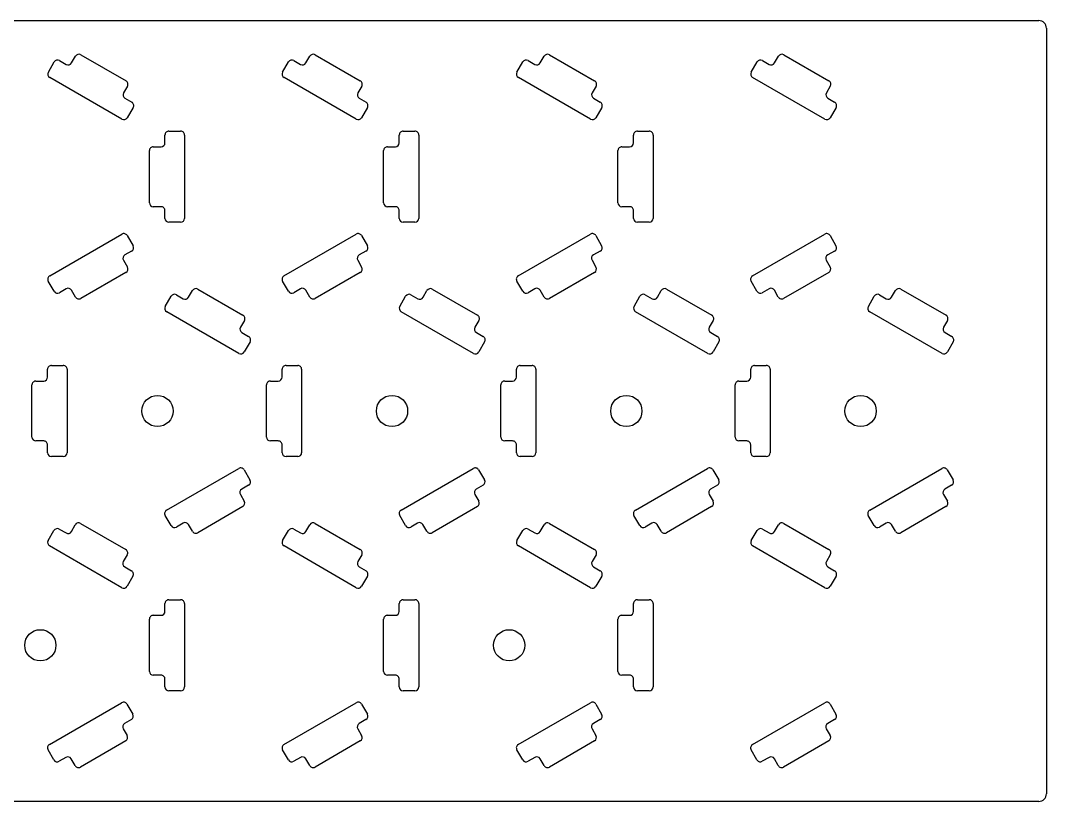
# Model space of a CAD drawing. Extents: x 14 to 284, y -115 to -15.
# Drawn here: x 152.6 to 284, y -115 to -15 of the extents above; entities that cross this region are included whole.
import ezdxf

# ---------------------------------------------------------------- set-up
doc = ezdxf.new("R2010")
doc.units = 0
doc.layers.add('BLACK', color=7, linetype='CONTINUOUS')

msp = doc.modelspace()

# ---------------------------------------------------------------- linework, layer by layer
at = {"layer": 'BLACK', "linetype": 'CONTINUOUS'}
for p, q in [((15, -15), (283, -15)), ((284, -16), (284, -114)), ((159.17584, -20.437181), (159.675844, -19.571149)), ((160.358858, -19.388137), (166.139824, -22.725798)), ((189.17584, -20.437181), (189.675844, -19.571149)), ((190.358858, -19.388137), (196.139824, -22.725798)), ((219.17584, -20.437181), (219.675844, -19.571149)), ((220.358858, -19.388137), (226.139824, -22.725798)), ((249.17584, -20.437181), (249.675844, -19.571149)), ((250.358858, -19.388137), (256.139824, -22.725798)), ((156.193789, -21.602245), (156.943789, -20.303207)), ((157.626802, -20.120194), (158.492827, -20.620194)), ((186.193789, -21.602245), (186.943789, -20.303207)), ((187.626802, -20.120194), (188.492827, -20.620194)), ((216.193789, -21.602245), (216.943789, -20.303207)), ((217.626802, -20.120194), (218.492827, -20.620194)), ((246.193789, -21.602245), (246.943789, -20.303207)), ((247.626802, -20.120194), (248.492827, -20.620194)), ((165.621878, -27.622905), (156.376802, -22.285258)), ((195.621878, -27.622905), (186.376802, -22.285258)), ((225.621878, -27.622905), (216.376802, -22.285258)), ((255.621878, -27.622905), (246.376802, -22.285258)), ((166.322836, -23.40881), (165.82284, -24.274829)), ((196.322836, -23.40881), (195.82284, -24.274829)), ((226.322836, -23.40881), (225.82284, -24.274829)), ((256.322836, -23.40881), (255.82284, -24.274829)), ((166.005853, -24.957841), (166.871878, -25.457841)), ((196.005853, -24.957841), (196.871878, -25.457841)), ((226.005853, -24.957841), (226.871878, -25.457841)), ((256.005853, -24.957841), (256.871878, -25.457841)), ((167.054891, -26.140854), (166.304891, -27.439892)), ((197.054891, -26.140854), (196.304891, -27.439892)), ((227.054891, -26.140854), (226.304891, -27.439892)), ((257.054891, -26.140854), (256.304891, -27.439892)), ((171.127262, -30.661293), (171.127262, -29.661293)), ((171.627262, -29.161293), (173.127262, -29.161293)), ((173.627262, -29.661293), (173.627262, -40.336588)), ((201.127262, -30.661293), (201.127262, -29.661293)), ((201.627262, -29.161293), (203.127262, -29.161293)), ((203.627262, -29.661293), (203.627262, -40.336588)), ((231.127262, -30.661293), (231.127262, -29.661293)), ((231.627262, -29.161293), (233.127262, -29.161293)), ((233.627262, -29.661293), (233.627262, -40.336588)), ((169.627262, -31.161293), (170.627262, -31.161293)), ((199.627262, -31.161293), (200.627262, -31.161293)), ((229.627262, -31.161293), (230.627262, -31.161293)), ((169.127262, -38.336588), (169.127262, -31.661293)), ((199.127262, -38.336588), (199.127262, -31.661293)), ((229.127262, -38.336588), (229.127262, -31.661293)), ((170.627262, -38.836588), (169.627262, -38.836588)), ((171.127262, -40.336588), (171.127262, -39.336588)), ((200.627262, -38.836588), (199.627262, -38.836588)), ((201.127262, -40.336588), (201.127262, -39.336588)), ((230.627262, -38.836588), (229.627262, -38.836588)), ((231.127262, -40.336588), (231.127262, -39.336588)), ((173.127262, -40.836588), (171.627262, -40.836588)), ((203.127262, -40.836588), (201.627262, -40.836588)), ((233.127262, -40.836588), (231.627262, -40.836588)), ((156.363737, -47.689996), (165.608814, -42.352348)), ((166.291826, -42.535361), (167.041826, -43.834399)), ((186.363737, -47.689996), (195.608814, -42.352348)), ((196.291826, -42.535361), (197.041826, -43.834399)), ((216.363737, -47.689996), (225.608814, -42.352348)), ((226.291826, -42.535361), (227.041826, -43.834399)), ((246.363737, -47.689996), (255.608814, -42.352348)), ((256.291826, -42.535361), (257.041826, -43.834399)), ((166.858814, -44.517412), (165.992788, -45.017412)), ((196.858814, -44.517412), (195.992788, -45.017412)), ((226.858814, -44.517412), (225.992788, -45.017412)), ((256.858814, -44.517412), (255.992788, -45.017412)), ((165.809776, -45.700425), (166.309784, -46.566464)), ((195.809776, -45.700425), (196.309784, -46.566464)), ((225.809776, -45.700425), (226.309784, -46.566464)), ((255.809776, -45.700425), (256.309784, -46.566464)), ((166.126769, -47.249478), (160.345778, -50.587097)), ((196.126769, -47.249478), (190.345778, -50.587097)), ((226.126769, -47.249478), (220.345778, -50.587097)), ((256.126769, -47.249478), (250.345778, -50.587097)), ((156.930725, -49.672046), (156.180725, -48.373008)), ((186.930725, -49.672046), (186.180725, -48.373008)), ((216.930725, -49.672046), (216.180725, -48.373008)), ((246.930725, -49.672046), (246.180725, -48.373008)), ((158.479763, -49.355059), (157.613737, -49.855059)), ((159.662768, -50.404083), (159.162776, -49.538072)), ((174.14384, -50.437181), (174.643844, -49.571149)), ((175.326858, -49.388137), (181.107824, -52.725798)), ((188.479763, -49.355059), (187.613737, -49.855059)), ((189.662768, -50.404083), (189.162776, -49.538072)), ((204.17584, -50.437181), (204.675844, -49.571149)), ((205.358858, -49.388137), (211.139824, -52.725798)), ((218.479763, -49.355059), (217.613737, -49.855059)), ((219.662768, -50.404083), (219.162776, -49.538072)), ((234.17584, -50.437181), (234.675844, -49.571149)), ((235.358858, -49.388137), (241.139824, -52.725798)), ((248.479763, -49.355059), (247.613737, -49.855059)), ((249.662768, -50.404083), (249.162776, -49.538072)), ((264.17584, -50.437181), (264.675844, -49.571149)), ((265.358858, -49.388137), (271.139824, -52.725798)), ((171.161789, -51.602245), (171.911789, -50.303207)), ((172.594802, -50.120194), (173.460827, -50.620194)), ((201.193789, -51.602245), (201.943789, -50.303207)), ((202.626802, -50.120194), (203.492827, -50.620194)), ((231.193789, -51.602245), (231.943789, -50.303207)), ((232.626802, -50.120194), (233.492827, -50.620194)), ((261.193789, -51.602245), (261.943789, -50.303207)), ((262.626802, -50.120194), (263.492827, -50.620194)), ((180.589878, -57.622905), (171.344802, -52.285258)), ((210.621878, -57.622905), (201.376802, -52.285258)), ((240.621878, -57.622905), (231.376802, -52.285258)), ((270.621878, -57.622905), (261.376802, -52.285258)), ((181.290836, -53.40881), (180.79084, -54.274829)), ((211.322836, -53.40881), (210.82284, -54.274829)), ((241.322836, -53.40881), (240.82284, -54.274829)), ((271.322836, -53.40881), (270.82284, -54.274829)), ((180.973853, -54.957841), (181.839878, -55.457841)), ((211.005853, -54.957841), (211.871878, -55.457841)), ((241.005853, -54.957841), (241.871878, -55.457841)), ((271.005853, -54.957841), (271.871878, -55.457841)), ((182.022891, -56.140854), (181.272891, -57.439892)), ((212.054891, -56.140854), (211.304891, -57.439892)), ((242.054891, -56.140854), (241.304891, -57.439892)), ((272.054891, -56.140854), (271.304891, -57.439892)), ((156.095262, -60.661293), (156.095262, -59.661293)), ((156.595262, -59.161293), (158.095262, -59.161293)), ((158.595262, -59.661293), (158.595262, -70.336588)), ((186.127262, -60.661293), (186.127262, -59.661293)), ((186.627262, -59.161293), (188.127262, -59.161293)), ((188.627262, -59.661293), (188.627262, -70.336588)), ((216.127262, -60.661293), (216.127262, -59.661293)), ((216.627262, -59.161293), (218.127262, -59.161293)), ((218.627262, -59.661293), (218.627262, -70.336588)), ((246.127262, -60.661293), (246.127262, -59.661293)), ((246.627262, -59.161293), (248.127262, -59.161293)), ((248.627262, -59.661293), (248.627262, -70.336588)), ((154.095262, -68.336588), (154.095262, -61.661293)), ((154.595262, -61.161293), (155.595262, -61.161293)), ((184.127262, -68.336588), (184.127262, -61.661293)), ((184.627262, -61.161293), (185.627262, -61.161293)), ((214.127262, -68.336588), (214.127262, -61.661293)), ((214.627262, -61.161293), (215.627262, -61.161293)), ((244.127262, -68.336588), (244.127262, -61.661293)), ((244.627262, -61.161293), (245.627262, -61.161293)), ((155.595262, -68.836588), (154.595262, -68.836588)), ((156.095262, -70.336588), (156.095262, -69.336588)), ((185.627262, -68.836588), (184.627262, -68.836588)), ((186.127262, -70.336588), (186.127262, -69.336588)), ((215.627262, -68.836588), (214.627262, -68.836588)), ((216.127262, -70.336588), (216.127262, -69.336588)), ((245.627262, -68.836588), (244.627262, -68.836588)), ((246.127262, -70.336588), (246.127262, -69.336588)), ((158.095262, -70.836588), (156.595262, -70.836588)), ((188.127262, -70.836588), (186.627262, -70.836588)), ((218.127262, -70.836588), (216.627262, -70.836588)), ((248.127262, -70.836588), (246.627262, -70.836588)), ((171.331737, -77.689996), (180.576814, -72.352348)), ((181.259826, -72.535361), (182.009826, -73.834399)), ((201.363737, -77.689996), (210.608814, -72.352348)), ((211.291826, -72.535361), (212.041826, -73.834399)), ((231.363737, -77.689996), (240.608814, -72.352348)), ((241.291826, -72.535361), (242.041826, -73.834399)), ((261.363737, -77.689996), (270.608814, -72.352348)), ((271.291826, -72.535361), (272.041826, -73.834399)), ((181.826814, -74.517412), (180.960788, -75.017412)), ((211.858814, -74.517412), (210.992788, -75.017412)), ((241.858814, -74.517412), (240.992788, -75.017412)), ((271.858814, -74.517412), (270.992788, -75.017412)), ((180.777776, -75.700425), (181.277784, -76.566464)), ((210.809776, -75.700425), (211.309784, -76.566464)), ((240.809776, -75.700425), (241.309784, -76.566464)), ((270.809776, -75.700425), (271.309784, -76.566464)), ((181.094769, -77.249478), (175.313778, -80.587097)), ((211.126769, -77.249478), (205.345778, -80.587097)), ((241.126769, -77.249478), (235.345778, -80.587097)), ((271.126769, -77.249478), (265.345778, -80.587097)), ((171.898725, -79.672046), (171.148725, -78.373008)), ((201.930725, -79.672046), (201.180725, -78.373008)), ((231.930725, -79.672046), (231.180725, -78.373008)), ((261.930725, -79.672046), (261.180725, -78.373008)), ((157.594802, -80.120194), (158.460827, -80.620194)), ((159.14384, -80.437181), (159.643844, -79.571149)), ((160.326858, -79.388137), (166.107824, -82.725798)), ((173.447763, -79.355059), (172.581737, -79.855059)), ((174.630768, -80.404083), (174.130776, -79.538072)), ((187.626802, -80.120194), (188.492827, -80.620194)), ((189.17584, -80.437181), (189.675844, -79.571149)), ((190.358858, -79.388137), (196.139824, -82.725798)), ((203.479763, -79.355059), (202.613737, -79.855059)), ((204.662768, -80.404083), (204.162776, -79.538072)), ((217.626802, -80.120194), (218.492827, -80.620194)), ((219.17584, -80.437181), (219.675844, -79.571149)), ((220.358858, -79.388137), (226.139824, -82.725798)), ((233.479763, -79.355059), (232.613737, -79.855059)), ((234.662768, -80.404083), (234.162776, -79.538072)), ((247.626802, -80.120194), (248.492827, -80.620194)), ((249.17584, -80.437181), (249.675844, -79.571149)), ((250.358858, -79.388137), (256.139824, -82.725798)), ((263.479763, -79.355059), (262.613737, -79.855059)), ((264.662768, -80.404083), (264.162776, -79.538072)), ((156.161789, -81.602245), (156.911789, -80.303207)), ((186.193789, -81.602245), (186.943789, -80.303207)), ((216.193789, -81.602245), (216.943789, -80.303207)), ((246.193789, -81.602245), (246.943789, -80.303207)), ((165.589878, -87.622905), (156.344802, -82.285258)), ((195.621878, -87.622905), (186.376802, -82.285258)), ((225.621878, -87.622905), (216.376802, -82.285258)), ((255.621878, -87.622905), (246.376802, -82.285258)), ((166.290836, -83.40881), (165.79084, -84.274829)), ((196.322836, -83.40881), (195.82284, -84.274829)), ((226.322836, -83.40881), (225.82284, -84.274829)), ((256.322836, -83.40881), (255.82284, -84.274829)), ((165.973853, -84.957841), (166.839878, -85.457841)), ((196.005853, -84.957841), (196.871878, -85.457841)), ((226.005853, -84.957841), (226.871878, -85.457841)), ((256.005853, -84.957841), (256.871878, -85.457841)), ((167.022891, -86.140854), (166.272891, -87.439892)), ((197.054891, -86.140854), (196.304891, -87.439892)), ((227.054891, -86.140854), (226.304891, -87.439892)), ((257.054891, -86.140854), (256.304891, -87.439892)), ((171.627262, -89.161293), (173.127262, -89.161293)), ((201.627262, -89.161293), (203.127262, -89.161293)), ((231.627262, -89.161293), (233.127262, -89.161293)), ((171.127262, -90.661293), (171.127262, -89.661293)), ((173.627262, -89.661293), (173.627262, -100.336588)), ((201.127262, -90.661293), (201.127262, -89.661293)), ((203.627262, -89.661293), (203.627262, -100.336588)), ((231.127262, -90.661293), (231.127262, -89.661293)), ((233.627262, -89.661293), (233.627262, -100.336588)), ((169.127262, -98.336588), (169.127262, -91.661293)), ((169.627262, -91.161293), (170.627262, -91.161293)), ((199.127262, -98.336588), (199.127262, -91.661293)), ((199.627262, -91.161293), (200.627262, -91.161293)), ((229.127262, -98.336588), (229.127262, -91.661293)), ((229.627262, -91.161293), (230.627262, -91.161293)), ((170.627262, -98.836588), (169.627262, -98.836588)), ((171.127262, -100.336588), (171.127262, -99.336588)), ((200.627262, -98.836588), (199.627262, -98.836588)), ((201.127262, -100.336588), (201.127262, -99.336588)), ((230.627262, -98.836588), (229.627262, -98.836588)), ((231.127262, -100.336588), (231.127262, -99.336588)), ((173.127262, -100.836588), (171.627262, -100.836588)), ((203.127262, -100.836588), (201.627262, -100.836588)), ((233.127262, -100.836588), (231.627262, -100.836588)), ((156.331737, -107.689996), (165.576814, -102.352348)), ((186.363737, -107.689996), (195.608814, -102.352348)), ((216.363737, -107.689996), (225.608814, -102.352348)), ((246.363737, -107.689996), (255.608814, -102.352348)), ((166.259826, -102.535361), (167.009826, -103.834399)), ((196.291826, -102.535361), (197.041826, -103.834399)), ((226.291826, -102.535361), (227.041826, -103.834399)), ((256.291826, -102.535361), (257.041826, -103.834399)), ((166.826814, -104.517412), (165.960788, -105.017412)), ((196.858814, -104.517412), (195.992788, -105.017412)), ((226.858814, -104.517412), (225.992788, -105.017412)), ((256.858814, -104.517412), (255.992788, -105.017412)), ((165.777776, -105.700425), (166.277784, -106.566464)), ((195.809776, -105.700425), (196.309784, -106.566464)), ((225.809776, -105.700425), (226.309784, -106.566464)), ((255.809776, -105.700425), (256.309784, -106.566464)), ((166.094769, -107.249478), (160.313778, -110.587097)), ((196.126769, -107.249478), (190.345778, -110.587097)), ((226.126769, -107.249478), (220.345778, -110.587097)), ((256.126769, -107.249478), (250.345778, -110.587097)), ((156.898725, -109.672046), (156.148725, -108.373008)), ((186.930725, -109.672046), (186.180725, -108.373008)), ((216.930725, -109.672046), (216.180725, -108.373008)), ((246.930725, -109.672046), (246.180725, -108.373008)), ((158.447763, -109.355059), (157.581737, -109.855059)), ((159.630768, -110.404083), (159.130776, -109.538072)), ((188.479763, -109.355059), (187.613737, -109.855059)), ((189.662768, -110.404083), (189.162776, -109.538072)), ((218.479763, -109.355059), (217.613737, -109.855059)), ((219.662768, -110.404083), (219.162776, -109.538072)), ((248.479763, -109.355059), (247.613737, -109.855059)), ((249.662768, -110.404083), (249.162776, -109.538072)), ((283, -115), (15, -115))]:
    msp.add_line(p, q, dxfattribs=at)
at = {"layer": 'BLACK'}
for centre in [(170.168, -65), (200.2, -65), (230.2, -65), (260.2, -65), (155.168, -95), (215.2, -95)]:
    msp.add_circle(centre, 2, dxfattribs=at)
for centre, radius, start, end in [((283, -16), 1, 0, 90), ((160.1089, -19.8213), 0.500113, 60.0127767, 149.9874985), ((190.1089, -19.8213), 0.500113, 60.0127767, 149.9874985), ((220.1089, -19.8213), 0.500113, 60.0127767, 149.9874985), ((250.1089, -19.8213), 0.500113, 60.0127767, 149.9874985), ((157.3768, -20.5533), 0.500045, 60.00514627, 149.99067408), ((158.7428, -20.187), 0.500114, -119.98693667, -30.01639449), ((187.3768, -20.5533), 0.500045, 60.00514627, 149.99067408), ((188.7428, -20.187), 0.500114, -119.98693667, -30.01639449), ((217.3768, -20.5533), 0.500045, 60.00514627, 149.99067408), ((218.7428, -20.187), 0.500114, -119.98693667, -30.01639449), ((247.3768, -20.5533), 0.500045, 60.00514627, 149.99067408), ((248.7428, -20.187), 0.500114, -119.98693667, -30.01639449), ((156.6268, -21.8522), 0.500038, -209.99563154, -119.99720634), ((186.6268, -21.8522), 0.500038, -209.99563154, -119.99720634), ((216.6268, -21.8522), 0.500038, -209.99563154, -119.99720634), ((246.6268, -21.8522), 0.500038, -209.99563154, -119.99720634), ((165.8899, -23.1588), 0.499953, -30.00538775, 60.00692966), ((195.8899, -23.1588), 0.499953, -30.00538775, 60.00692966), ((225.8899, -23.1588), 0.499953, -30.00538775, 60.00692966), ((255.8899, -23.1588), 0.499953, -30.00538775, 60.00692966), ((166.256, -24.5248), 0.500098, -209.98868506, -120.01296426), ((196.256, -24.5248), 0.500098, -209.98868506, -120.01296426), ((226.256, -24.5248), 0.500098, -209.98868506, -120.01296426), ((256.256, -24.5248), 0.500098, -209.98868506, -120.01296426), ((166.6219, -25.8908), 0.499942, -30.00660224, 59.99910627), ((196.6219, -25.8908), 0.499942, -30.00660224, 59.99910627), ((226.6219, -25.8908), 0.499942, -30.00660224, 59.99910627), ((256.6219, -25.8908), 0.499942, -30.00660224, 59.99910627), ((165.8718, -27.1897), 0.500164, -119.98124626, -30.014563), ((195.8718, -27.1897), 0.500164, -119.98124626, -30.014563), ((225.8718, -27.1897), 0.500164, -119.98124626, -30.014563), ((255.8718, -27.1897), 0.500164, -119.98124626, -30.014563), ((171.6272, -29.6612), 0.499938, -270.007106, -179.98934166), ((173.1273, -29.6613), 0.500007, 0.0008022, 90.00435442), ((201.6272, -29.6612), 0.499938, -270.007106, -179.98934166), ((203.1273, -29.6613), 0.500007, 0.0008022, 90.00435442), ((231.6272, -29.6612), 0.499938, -270.007106, -179.98934166), ((233.1273, -29.6613), 0.500007, 0.0008022, 90.00435442), ((169.6272, -31.6612), 0.499938, -270.007106, -179.98934166), ((170.6272, -30.6612), 0.500062, -89.99289664, -0.01065569), ((199.6272, -31.6612), 0.499938, -270.007106, -179.98934166), ((200.6272, -30.6612), 0.500062, -89.99289664, -0.01065569), ((229.6272, -31.6612), 0.499938, -270.007106, -179.98934166), ((230.6272, -30.6612), 0.500062, -89.99289664, -0.01065569), ((169.6273, -38.3366), 0.499988, -180.00137499, -90.00435458), ((170.6273, -39.3366), 0.500012, 0.0013752, 90.00435437), ((199.6273, -38.3366), 0.499988, -180.00137499, -90.00435458), ((200.6273, -39.3366), 0.500012, 0.0013752, 90.00435437), ((229.6273, -38.3366), 0.499988, -180.00137499, -90.00435458), ((230.6273, -39.3366), 0.500012, 0.0013752, 90.00435437), ((171.6273, -40.3366), 0.499988, -180.00137499, -90.00435458), ((173.1271, -40.3365), 0.500162, -89.98143943, -0.01008079), ((201.6273, -40.3366), 0.499988, -180.00137499, -90.00435458), ((203.1271, -40.3365), 0.500162, -89.98143943, -0.01008079), ((231.6273, -40.3366), 0.499988, -180.00137499, -90.00435458), ((233.1271, -40.3365), 0.500162, -89.98143943, -0.01008079), ((165.8588, -42.7852), 0.499854, 29.98325825, 120.00782048), ((195.8588, -42.7852), 0.499854, 29.98325825, 120.00782048), ((225.8588, -42.7852), 0.499854, 29.98325825, 120.00782048), ((255.8588, -42.7852), 0.499854, 29.98325825, 120.00782048), ((166.6086, -44.0843), 0.500135, -59.98445817, 29.9779602), ((196.6086, -44.0843), 0.500135, -59.98445817, 29.9779602), ((226.6086, -44.0843), 0.500135, -59.98445817, 29.9779602), ((256.6086, -44.0843), 0.500135, -59.98445817, 29.9779602), ((166.2428, -45.4504), 0.500022, -239.99739374, -149.99816644), ((196.2428, -45.4504), 0.500022, -239.99739374, -149.99816644), ((226.2428, -45.4504), 0.500022, -239.99739374, -149.99816644), ((256.2428, -45.4504), 0.500022, -239.99739374, -149.99816644), ((165.8766, -46.8164), 0.500116, -59.98697356, 29.98383779), ((195.8766, -46.8164), 0.500116, -59.98697356, 29.98383779), ((225.8766, -46.8164), 0.500116, -59.98697356, 29.98383779), ((255.8766, -46.8164), 0.500116, -59.98697356, 29.98383779), ((156.6135, -48.1229), 0.499848, -240.01729889, -149.97565546), ((186.6135, -48.1229), 0.499848, -240.01729889, -149.97565546), ((216.6135, -48.1229), 0.499848, -240.01729889, -149.97565546), ((246.6135, -48.1229), 0.499848, -240.01729889, -149.97565546), ((157.3638, -49.422), 0.500009, -149.99900457, -60.0089046), ((158.7298, -49.7881), 0.500043, 30.00488173, 120.00205031), ((175.0769, -49.8213), 0.500113, 60.0127767, 149.9874985), ((187.3638, -49.422), 0.500009, -149.99900457, -60.0089046), ((188.7298, -49.7881), 0.500043, 30.00488173, 120.00205031), ((205.1089, -49.8213), 0.500113, 60.0127767, 149.9874985), ((217.3638, -49.422), 0.500009, -149.99900457, -60.0089046), ((218.7298, -49.7881), 0.500043, 30.00488173, 120.00205031), ((235.1089, -49.8213), 0.500113, 60.0127767, 149.9874985), ((247.3638, -49.422), 0.500009, -149.99900457, -60.0089046), ((248.7298, -49.7881), 0.500043, 30.00488173, 120.00205031), ((265.1089, -49.8213), 0.500113, 60.0127767, 149.9874985), ((160.0958, -50.1542), 0.499889, -150.01271775, -59.99555304), ((172.3448, -50.5533), 0.500045, 60.00514627, 149.99067408), ((173.7108, -50.187), 0.500114, -119.98693667, -30.01639449), ((190.0958, -50.1542), 0.499889, -150.01271775, -59.99555304), ((202.3768, -50.5533), 0.500045, 60.00514627, 149.99067408), ((203.7428, -50.187), 0.500114, -119.98693667, -30.01639449), ((220.0958, -50.1542), 0.499889, -150.01271775, -59.99555304), ((232.3768, -50.5533), 0.500045, 60.00514627, 149.99067408), ((233.7428, -50.187), 0.500114, -119.98693667, -30.01639449), ((250.0958, -50.1542), 0.499889, -150.01271775, -59.99555304), ((262.3768, -50.5533), 0.500045, 60.00514627, 149.99067408), ((263.7428, -50.187), 0.500114, -119.98693667, -30.01639449), ((171.5948, -51.8522), 0.500038, -209.99563154, -119.99720634), ((201.6268, -51.8522), 0.500038, -209.99563154, -119.99720634), ((231.6268, -51.8522), 0.500038, -209.99563154, -119.99720634), ((261.6268, -51.8522), 0.500038, -209.99563154, -119.99720634), ((180.8579, -53.1588), 0.499953, -30.00538775, 60.00692966), ((210.8899, -53.1588), 0.499953, -30.00538775, 60.00692966), ((240.8899, -53.1588), 0.499953, -30.00538775, 60.00692966), ((270.8899, -53.1588), 0.499953, -30.00538775, 60.00692966), ((181.224, -54.5248), 0.500098, -209.98868506, -120.01296426), ((211.256, -54.5248), 0.500098, -209.98868506, -120.01296426), ((241.256, -54.5248), 0.500098, -209.98868506, -120.01296426), ((271.256, -54.5248), 0.500098, -209.98868506, -120.01296426), ((181.5899, -55.8908), 0.499942, -30.00660224, 59.99910627), ((211.6219, -55.8908), 0.499942, -30.00660224, 59.99910627), ((241.6219, -55.8908), 0.499942, -30.00660224, 59.99910627), ((271.6219, -55.8908), 0.499942, -30.00660224, 59.99910627), ((180.8398, -57.1897), 0.500164, -119.98124626, -30.014563), ((210.8718, -57.1897), 0.500164, -119.98124626, -30.014563), ((240.8718, -57.1897), 0.500164, -119.98124626, -30.014563), ((270.8718, -57.1897), 0.500164, -119.98124626, -30.014563), ((156.5952, -59.6612), 0.499938, -270.007106, -179.98934166), ((158.0953, -59.6613), 0.500007, 0.0008022, 90.00435442), ((186.6272, -59.6612), 0.499938, -270.007106, -179.98934166), ((188.1273, -59.6613), 0.500007, 0.0008022, 90.00435442), ((216.6272, -59.6612), 0.499938, -270.007106, -179.98934166), ((218.1273, -59.6613), 0.500007, 0.0008022, 90.00435442), ((246.6272, -59.6612), 0.499938, -270.007106, -179.98934166), ((248.1273, -59.6613), 0.500007, 0.0008022, 90.00435442), ((154.5952, -61.6612), 0.499938, -270.007106, -179.98934166), ((155.5952, -60.6612), 0.500062, -89.99289664, -0.01065569), ((184.6272, -61.6612), 0.499938, -270.007106, -179.98934166), ((185.6272, -60.6612), 0.500062, -89.99289664, -0.01065569), ((214.6272, -61.6612), 0.499938, -270.007106, -179.98934166), ((215.6272, -60.6612), 0.500062, -89.99289664, -0.01065569), ((244.6272, -61.6612), 0.499938, -270.007106, -179.98934166), ((245.6272, -60.6612), 0.500062, -89.99289664, -0.01065569), ((154.5953, -68.3366), 0.499988, -180.00137499, -90.00435458), ((155.5953, -69.3366), 0.500012, 0.0013752, 90.00435437), ((184.6273, -68.3366), 0.499988, -180.00137499, -90.00435458), ((185.6273, -69.3366), 0.500012, 0.0013752, 90.00435437), ((214.6273, -68.3366), 0.499988, -180.00137499, -90.00435458), ((215.6273, -69.3366), 0.500012, 0.0013752, 90.00435437), ((244.6273, -68.3366), 0.499988, -180.00137499, -90.00435458), ((245.6273, -69.3366), 0.500012, 0.0013752, 90.00435437), ((156.5953, -70.3366), 0.499988, -180.00137499, -90.00435458), ((158.0951, -70.3365), 0.500162, -89.98143943, -0.01008079), ((186.6273, -70.3366), 0.499988, -180.00137499, -90.00435458), ((188.1271, -70.3365), 0.500162, -89.98143943, -0.01008079), ((216.6273, -70.3366), 0.499988, -180.00137499, -90.00435458), ((218.1271, -70.3365), 0.500162, -89.98143943, -0.01008079), ((246.6273, -70.3366), 0.499988, -180.00137499, -90.00435458), ((248.1271, -70.3365), 0.500162, -89.98143943, -0.01008079), ((180.8268, -72.7852), 0.499854, 29.98325825, 120.00782048), ((210.8588, -72.7852), 0.499854, 29.98325825, 120.00782048), ((240.8588, -72.7852), 0.499854, 29.98325825, 120.00782048), ((270.8588, -72.7852), 0.499854, 29.98325825, 120.00782048), ((181.5766, -74.0843), 0.500135, -59.98445817, 29.9779602), ((211.6086, -74.0843), 0.500135, -59.98445817, 29.9779602), ((241.6086, -74.0843), 0.500135, -59.98445817, 29.9779602), ((271.6086, -74.0843), 0.500135, -59.98445817, 29.9779602), ((181.2108, -75.4504), 0.500022, -239.99739374, -149.99816644), ((211.2428, -75.4504), 0.500022, -239.99739374, -149.99816644), ((241.2428, -75.4504), 0.500022, -239.99739374, -149.99816644), ((271.2428, -75.4504), 0.500022, -239.99739374, -149.99816644), ((180.8446, -76.8164), 0.500116, -59.98697356, 29.98383779), ((210.8766, -76.8164), 0.500116, -59.98697356, 29.98383779), ((240.8766, -76.8164), 0.500116, -59.98697356, 29.98383779), ((270.8766, -76.8164), 0.500116, -59.98697356, 29.98383779), ((171.5815, -78.1229), 0.499848, -240.01729889, -149.97565546), ((201.6135, -78.1229), 0.499848, -240.01729889, -149.97565546), ((231.6135, -78.1229), 0.499848, -240.01729889, -149.97565546), ((261.6135, -78.1229), 0.499848, -240.01729889, -149.97565546), ((157.3448, -80.5533), 0.500045, 60.00514627, 149.99067408), ((160.0769, -79.8213), 0.500113, 60.0127767, 149.9874985), ((172.3318, -79.422), 0.500009, -149.99900457, -60.0089046), ((173.6978, -79.7881), 0.500043, 30.00488173, 120.00205031), ((187.3768, -80.5533), 0.500045, 60.00514627, 149.99067408), ((190.1089, -79.8213), 0.500113, 60.0127767, 149.9874985), ((202.3638, -79.422), 0.500009, -149.99900457, -60.0089046), ((203.7298, -79.7881), 0.500043, 30.00488173, 120.00205031), ((217.3768, -80.5533), 0.500045, 60.00514627, 149.99067408), ((220.1089, -79.8213), 0.500113, 60.0127767, 149.9874985), ((232.3638, -79.422), 0.500009, -149.99900457, -60.0089046), ((233.7298, -79.7881), 0.500043, 30.00488173, 120.00205031), ((247.3768, -80.5533), 0.500045, 60.00514627, 149.99067408), ((250.1089, -79.8213), 0.500113, 60.0127767, 149.9874985), ((262.3638, -79.422), 0.500009, -149.99900457, -60.0089046), ((263.7298, -79.7881), 0.500043, 30.00488173, 120.00205031), ((158.7108, -80.187), 0.500114, -119.98693667, -30.01639449), ((175.0638, -80.1542), 0.499889, -150.01271775, -59.99555304), ((188.7428, -80.187), 0.500114, -119.98693667, -30.01639449), ((205.0958, -80.1542), 0.499889, -150.01271775, -59.99555304), ((218.7428, -80.187), 0.500114, -119.98693667, -30.01639449), ((235.0958, -80.1542), 0.499889, -150.01271775, -59.99555304), ((248.7428, -80.187), 0.500114, -119.98693667, -30.01639449), ((265.0958, -80.1542), 0.499889, -150.01271775, -59.99555304), ((156.5948, -81.8522), 0.500038, -209.99563154, -119.99720634), ((165.8579, -83.1588), 0.499953, -30.00538775, 60.00692966), ((186.6268, -81.8522), 0.500038, -209.99563154, -119.99720634), ((195.8899, -83.1588), 0.499953, -30.00538775, 60.00692966), ((216.6268, -81.8522), 0.500038, -209.99563154, -119.99720634), ((225.8899, -83.1588), 0.499953, -30.00538775, 60.00692966), ((246.6268, -81.8522), 0.500038, -209.99563154, -119.99720634), ((255.8899, -83.1588), 0.499953, -30.00538775, 60.00692966), ((166.224, -84.5248), 0.500098, -209.98868506, -120.01296426), ((196.256, -84.5248), 0.500098, -209.98868506, -120.01296426), ((226.256, -84.5248), 0.500098, -209.98868506, -120.01296426), ((256.256, -84.5248), 0.500098, -209.98868506, -120.01296426), ((166.5899, -85.8908), 0.499942, -30.00660224, 59.99910627), ((196.6219, -85.8908), 0.499942, -30.00660224, 59.99910627), ((226.6219, -85.8908), 0.499942, -30.00660224, 59.99910627), ((256.6219, -85.8908), 0.499942, -30.00660224, 59.99910627), ((165.8398, -87.1897), 0.500164, -119.98124626, -30.014563), ((195.8718, -87.1897), 0.500164, -119.98124626, -30.014563), ((225.8718, -87.1897), 0.500164, -119.98124626, -30.014563), ((255.8718, -87.1897), 0.500164, -119.98124626, -30.014563), ((171.6272, -89.6612), 0.499938, -270.007106, -179.98934166), ((173.1273, -89.6613), 0.500007, 0.0008022, 90.00435442), ((201.6272, -89.6612), 0.499938, -270.007106, -179.98934166), ((203.1273, -89.6613), 0.500007, 0.0008022, 90.00435442), ((231.6272, -89.6612), 0.499938, -270.007106, -179.98934166), ((233.1273, -89.6613), 0.500007, 0.0008022, 90.00435442), ((169.6272, -91.6612), 0.499938, -270.007106, -179.98934166), ((170.6272, -90.6612), 0.500062, -89.99289664, -0.01065569), ((199.6272, -91.6612), 0.499938, -270.007106, -179.98934166), ((200.6272, -90.6612), 0.500062, -89.99289664, -0.01065569), ((229.6272, -91.6612), 0.499938, -270.007106, -179.98934166), ((230.6272, -90.6612), 0.500062, -89.99289664, -0.01065569), ((169.6273, -98.3366), 0.499988, -180.00137499, -90.00435458), ((199.6273, -98.3366), 0.499988, -180.00137499, -90.00435458), ((229.6273, -98.3366), 0.499988, -180.00137499, -90.00435458), ((170.6273, -99.3366), 0.500012, 0.0013752, 90.00435437), ((200.6273, -99.3366), 0.500012, 0.0013752, 90.00435437), ((230.6273, -99.3366), 0.500012, 0.0013752, 90.00435437), ((171.6273, -100.3366), 0.499988, -180.00137499, -90.00435458), ((173.1271, -100.3365), 0.500162, -89.98143943, -0.01008079), ((201.6273, -100.3366), 0.499988, -180.00137499, -90.00435458), ((203.1271, -100.3365), 0.500162, -89.98143943, -0.01008079), ((231.6273, -100.3366), 0.499988, -180.00137499, -90.00435458), ((233.1271, -100.3365), 0.500162, -89.98143943, -0.01008079), ((165.8268, -102.7852), 0.499854, 29.98325825, 120.00782048), ((195.8588, -102.7852), 0.499854, 29.98325825, 120.00782048), ((225.8588, -102.7852), 0.499854, 29.98325825, 120.00782048), ((255.8588, -102.7852), 0.499854, 29.98325825, 120.00782048), ((166.2108, -105.4504), 0.500022, -239.99739374, -149.99816644), ((166.5766, -104.0843), 0.500135, -59.98445817, 29.9779602), ((196.2428, -105.4504), 0.500022, -239.99739374, -149.99816644), ((196.6086, -104.0843), 0.500135, -59.98445817, 29.9779602), ((226.2428, -105.4504), 0.500022, -239.99739374, -149.99816644), ((226.6086, -104.0843), 0.500135, -59.98445817, 29.9779602), ((256.2428, -105.4504), 0.500022, -239.99739374, -149.99816644), ((256.6086, -104.0843), 0.500135, -59.98445817, 29.9779602), ((156.5815, -108.1229), 0.499848, -240.01729889, -149.97565546), ((165.8446, -106.8164), 0.500116, -59.98697356, 29.98383779), ((186.6135, -108.1229), 0.499848, -240.01729889, -149.97565546), ((195.8766, -106.8164), 0.500116, -59.98697356, 29.98383779), ((216.6135, -108.1229), 0.499848, -240.01729889, -149.97565546), ((225.8766, -106.8164), 0.500116, -59.98697356, 29.98383779), ((246.6135, -108.1229), 0.499848, -240.01729889, -149.97565546), ((255.8766, -106.8164), 0.500116, -59.98697356, 29.98383779), ((157.3318, -109.422), 0.500009, -149.99900457, -60.0089046), ((158.6978, -109.7881), 0.500043, 30.00488173, 120.00205031), ((187.3638, -109.422), 0.500009, -149.99900457, -60.0089046), ((188.7298, -109.7881), 0.500043, 30.00488173, 120.00205031), ((217.3638, -109.422), 0.500009, -149.99900457, -60.0089046), ((218.7298, -109.7881), 0.500043, 30.00488173, 120.00205031), ((247.3638, -109.422), 0.500009, -149.99900457, -60.0089046), ((248.7298, -109.7881), 0.500043, 30.00488173, 120.00205031), ((160.0638, -110.1542), 0.499889, -150.01271775, -59.99555304), ((190.0958, -110.1542), 0.499889, -150.01271775, -59.99555304), ((220.0958, -110.1542), 0.499889, -150.01271775, -59.99555304), ((250.0958, -110.1542), 0.499889, -150.01271775, -59.99555304), ((283, -114), 1, -90, 0)]:
    msp.add_arc(centre, radius, start, end, dxfattribs=at)

doc.saveas('drawing.dxf')
